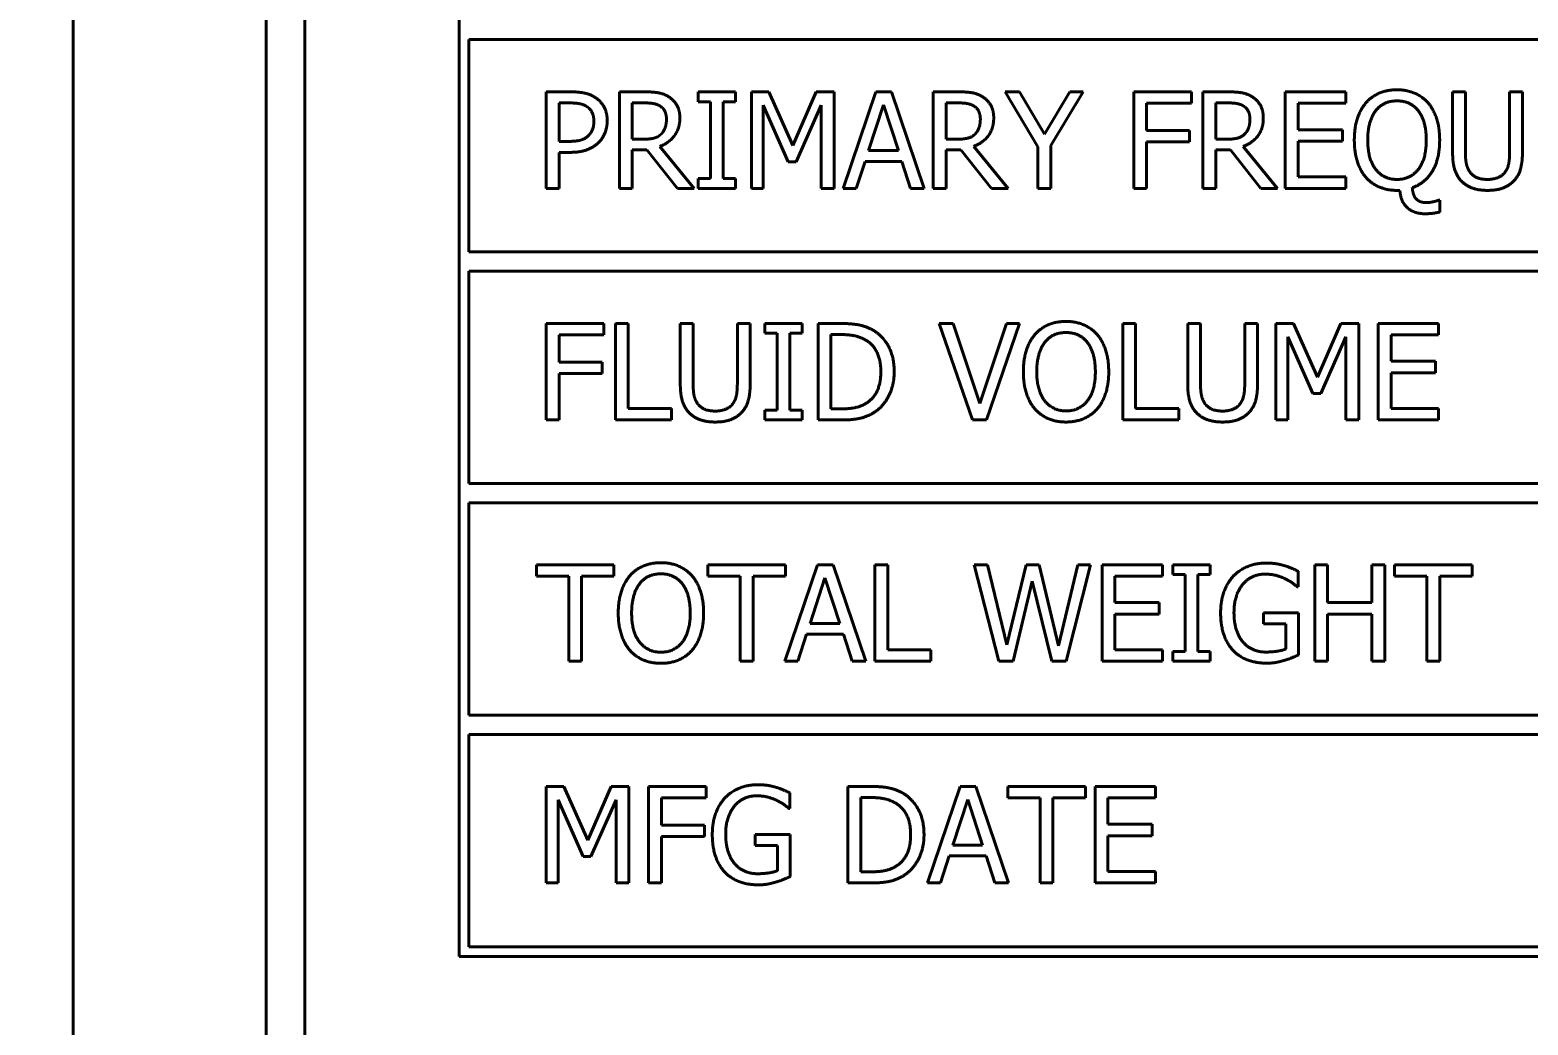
# Model space of a CAD drawing. Header units: millimetres. Extents: x 0 to 4756, y 0 to 3364.
# Drawn here: x 1084.65 to 1123.45, y 869.05 to 894.82 of the extents above; entities that cross this region are included whole.
import ezdxf

# ---------------------------------------------------------------- set-up
doc = ezdxf.new("R2010")
doc.units = ezdxf.units.MM
doc.header["$LTSCALE"] = 4
doc.layers.add('가시적인 것(ISO)', color=3, linetype='Continuous', lineweight=40)
doc.layers.add('치수(ISO)', color=2, linetype='Continuous', lineweight=25)
doc.styles.add('치수 텍스트_PSTEK_POSCO', font='isocp.shx')
doc.dimstyles.new('치수_PSTEK_POSCO', dxfattribs={"dimscale": 4, "dimtxt": 5, "dimasz": 2.5, "dimexe": 2, "dimexo": 2.5, "dimgap": 1, "dimtad": 1, "dimrnd": 1e-08, "dimdsep": 46, "dimtxsty": '치수 텍스트_PSTEK_POSCO', "dimcen": 0.09, "dimdle": 10, "dimclrd": 7, "dimclre": 7, "dimclrt": 2, "dimadec": 1, "dimazin": 2, "dimtfac": 1, "dimtmove": 0, "dimatfit": 3, "dimfxl": 0, "dimtolj": 1, "dimlwd": -1, "dimlwe": -1, "dimarcsym": 0})

# ---------------------------------------------------------------- blocks, each defined once
blk = doc.blocks.new('*D24')
at = {"layer": 'Defpoints', "color": 0}
for p in [(2145.269, 987.571), (768.269, 528.821), (2145.269, 290.288)]:
    blk.add_point(p, dxfattribs=at)
at = {"layer": '치수(ISO)', "color": 7}
for p, q in [((2145.269, 977.571), (2145.269, 282.288)), ((768.269, 518.821), (768.269, 282.288)), ((778.269, 290.288), (2135.269, 290.288))]:
    blk.add_line(p, q, dxfattribs=at)
for points in [[(778.269, 291.954), (778.269, 288.621), (768.269, 290.288)], [(2135.269, 291.954), (2135.269, 288.621), (2145.269, 290.288)]]:
    blk.add_solid(points, dxfattribs=at)
at = {"layer": '치수(ISO)', "color": 2, "insert": (1433.769, 304.288), "char_height": 20, "attachment_point": 4, "style": '치수 텍스트_PSTEK_POSCO'}
blk.add_mtext('\\A1;1377', dxfattribs=at)

msp = doc.modelspace()

# ---------------------------------------------------------------- linework, layer by layer
at = {"layer": '가시적인 것(ISO)'}
for p, q in [((1085.7692, 838.8208), (1085.7692, 958.8208)), ((1090.7692, 948.8208), (1090.7692, 848.8208)), ((1091.7692, 849.7369), (1091.7692, 947.9047)), ((1095.7692, 870.8208), (1095.7692, 918.8208)), ((1096.0192, 889.0708), (1096.0192, 894.5708)), ((1096.0192, 894.5708), (1140.5192, 894.5708)), ((1098.0224, 890.7181), (1098.0224, 893.2181)), ((1098.0224, 893.2181), (1098.6505, 893.2181)), ((1099.9187, 893.2181), (1100.563, 893.2181)), ((1099.9187, 890.7181), (1099.9187, 893.2181)), ((1101.9548, 892.9629), (1101.9548, 893.2181)), ((1101.9548, 893.2181), (1102.9232, 893.2181)), ((1102.9232, 893.2181), (1102.9232, 892.9629)), ((1103.3344, 893.2181), (1103.7882, 893.2181)), ((1103.3344, 890.7181), (1103.3344, 893.2181)), ((1103.7882, 893.2181), (1104.4122, 891.8263)), ((1104.4122, 891.8263), (1105.016, 893.2181)), ((1105.016, 893.2181), (1105.4779, 893.2181)), ((1105.4779, 893.2181), (1105.4779, 890.7181)), ((1105.7149, 890.7181), (1106.5577, 893.2181)), ((1106.5577, 893.2181), (1106.9669, 893.2181)), ((1106.9669, 893.2181), (1107.8097, 890.7181)), ((1108.0467, 893.2181), (1108.691, 893.2181)), ((1108.0467, 890.7181), (1108.0467, 893.2181)), ((1109.9086, 893.2181), (1110.2773, 893.2181)), ((1110.7534, 891.7899), (1109.9086, 893.2181)), ((1110.2773, 893.2181), (1110.9215, 892.1181)), ((1110.9215, 892.1181), (1111.5779, 893.2181)), ((1111.9305, 893.2181), (1111.0856, 891.8243)), ((1111.5779, 893.2181), (1111.9305, 893.2181)), ((1113.2352, 890.7181), (1113.2352, 893.2181)), ((1113.2352, 893.2181), (1114.7303, 893.2181)), ((1114.7303, 893.2181), (1114.7303, 892.9224)), ((1115.0281, 893.2181), (1115.6724, 893.2181)), ((1115.0281, 890.7181), (1115.0281, 893.2181)), ((1117.1614, 890.7181), (1117.1614, 893.2181)), ((1117.1614, 893.2181), (1118.7254, 893.2181)), ((1118.7254, 893.2181), (1118.7254, 892.9224)), ((1121.4929, 891.6582), (1121.4929, 893.2181)), ((1121.4929, 893.2181), (1121.8251, 893.2181)), ((1121.8251, 893.2181), (1121.8251, 891.6582)), ((1122.9698, 891.6501), (1122.9698, 893.2181)), ((1122.9698, 893.2181), (1123.302, 893.2181)), ((1123.302, 893.2181), (1123.302, 891.6582)), ((1098.6302, 892.9305), (1098.3547, 892.9305)), ((1098.3547, 892.9305), (1098.3547, 891.9337)), ((1100.5812, 892.9305), (1100.251, 892.9305)), ((1100.251, 892.9305), (1100.251, 891.9904)), ((1102.2728, 892.9629), (1101.9548, 892.9629)), ((1102.2728, 890.9734), (1102.2728, 892.9629)), ((1102.9232, 892.9629), (1102.6051, 892.9629)), ((1102.6051, 892.9629), (1102.6051, 890.9734)), ((1104.2907, 891.407), (1103.6444, 892.8717)), ((1103.6444, 892.8717), (1103.6444, 890.7181)), ((1105.1456, 892.8717), (1104.4933, 891.407)), ((1105.1456, 890.7181), (1105.1456, 892.8717)), ((1106.7542, 892.8778), (1106.3693, 891.7007)), ((1107.1412, 891.7007), (1106.7542, 892.8778)), ((1108.7092, 892.9305), (1108.379, 892.9305)), ((1108.379, 892.9305), (1108.379, 891.9904)), ((1114.7303, 892.9224), (1113.5674, 892.9224)), ((1113.5674, 892.9224), (1113.5674, 892.2173)), ((1115.6906, 892.9305), (1115.3604, 892.9305)), ((1115.3604, 892.9305), (1115.3604, 891.9904)), ((1118.7254, 892.9224), (1117.4937, 892.9224)), ((1117.4937, 892.9224), (1117.4937, 892.2376)), ((1117.4937, 892.2376), (1118.6424, 892.2376)), ((1118.6424, 892.2376), (1118.6424, 891.9418)), ((1098.3547, 891.9337), (1098.5816, 891.9337)), ((1100.251, 891.9904), (1100.5427, 891.9904)), ((1108.379, 891.9904), (1108.6707, 891.9904)), ((1113.5674, 892.2173), (1114.6817, 892.2173)), ((1114.6817, 891.9215), (1113.5674, 891.9215)), ((1113.5674, 891.9215), (1113.5674, 890.7181)), ((1114.6817, 892.2173), (1114.6817, 891.9215)), ((1115.3604, 891.9904), (1115.6521, 891.9904)), ((1118.6424, 891.9418), (1117.4937, 891.9418)), ((1117.4937, 891.9418), (1117.4937, 891.0139)), ((1098.6363, 891.6501), (1098.3547, 891.6501)), ((1098.3547, 891.6501), (1098.3547, 890.7181)), ((1100.6318, 891.7129), (1100.251, 891.7129)), ((1100.251, 891.7129), (1100.251, 890.7181)), ((1101.422, 890.7181), (1100.6318, 891.7129)), ((1100.9641, 891.8061), (1101.8535, 890.7181)), ((1106.3693, 891.7007), (1107.1412, 891.7007)), ((1108.7599, 891.7129), (1108.379, 891.7129)), ((1108.379, 891.7129), (1108.379, 890.7181)), ((1109.55, 890.7181), (1108.7599, 891.7129)), ((1109.0921, 891.8061), (1109.9815, 890.7181)), ((1110.7534, 890.7181), (1110.7534, 891.7899)), ((1111.0856, 891.8243), (1111.0856, 890.7181)), ((1115.7412, 891.7129), (1115.3604, 891.7129)), ((1115.3604, 891.7129), (1115.3604, 890.7181)), ((1116.5314, 890.7181), (1115.7412, 891.7129)), ((1116.0735, 891.8061), (1116.9629, 890.7181)), ((1104.4933, 891.407), (1104.2907, 891.407)), ((1106.2781, 891.4171), (1106.0512, 890.7181)), ((1107.2323, 891.4171), (1106.2781, 891.4171)), ((1107.4592, 890.7181), (1107.2323, 891.4171)), ((1098.3547, 890.7181), (1098.0224, 890.7181)), ((1100.251, 890.7181), (1099.9187, 890.7181)), ((1101.8535, 890.7181), (1101.422, 890.7181)), ((1101.9548, 890.7181), (1101.9548, 890.9734)), ((1101.9548, 890.9734), (1102.2728, 890.9734)), ((1102.9232, 890.7181), (1101.9548, 890.7181)), ((1102.6051, 890.9734), (1102.9232, 890.9734)), ((1102.9232, 890.9734), (1102.9232, 890.7181)), ((1103.6444, 890.7181), (1103.3344, 890.7181)), ((1105.4779, 890.7181), (1105.1456, 890.7181)), ((1106.0512, 890.7181), (1105.7149, 890.7181)), ((1107.8097, 890.7181), (1107.4592, 890.7181)), ((1108.379, 890.7181), (1108.0467, 890.7181)), ((1109.9815, 890.7181), (1109.55, 890.7181)), ((1111.0856, 890.7181), (1110.7534, 890.7181)), ((1113.5674, 890.7181), (1113.2352, 890.7181)), ((1115.3604, 890.7181), (1115.0281, 890.7181)), ((1116.9629, 890.7181), (1116.5314, 890.7181)), ((1118.7254, 890.7181), (1117.1614, 890.7181)), ((1117.4937, 891.0139), (1118.7254, 891.0139)), ((1118.7254, 891.0139), (1118.7254, 890.7181)), ((1120.1294, 890.6655), (1120.0524, 890.6655)), ((1121.1221, 890.4082), (1121.1667, 890.4082)), ((1121.1667, 890.4082), (1121.1667, 890.1063)), ((1140.5192, 889.0708), (1096.0192, 889.0708)), ((1096.0192, 883.0708), (1096.0192, 888.5708)), ((1096.0192, 888.5708), (1140.5192, 888.5708)), ((1098.0224, 884.7181), (1098.0224, 887.2181)), ((1098.0224, 887.2181), (1099.5176, 887.2181)), ((1099.5176, 887.2181), (1099.5176, 886.9224)), ((1099.8154, 884.7181), (1099.8154, 887.2181)), ((1099.8154, 887.2181), (1100.1476, 887.2181)), ((1100.1476, 887.2181), (1100.1476, 885.0139)), ((1101.4949, 885.6582), (1101.4949, 887.2181)), ((1101.4949, 887.2181), (1101.8271, 887.2181)), ((1101.8271, 887.2181), (1101.8271, 885.6582)), ((1102.9718, 885.6501), (1102.9718, 887.2181)), ((1102.9718, 887.2181), (1103.304, 887.2181)), ((1103.304, 887.2181), (1103.304, 885.6582)), ((1103.6829, 886.9629), (1103.6829, 887.2181)), ((1103.6829, 887.2181), (1104.6513, 887.2181)), ((1104.6513, 887.2181), (1104.6513, 886.9629)), ((1105.0626, 887.2181), (1105.6318, 887.2181)), ((1105.0626, 884.7181), (1105.0626, 887.2181)), ((1109.0617, 884.7181), (1108.2007, 887.2181)), ((1108.2007, 887.2181), (1108.5573, 887.2181)), ((1108.5573, 887.2181), (1109.2502, 885.1416)), ((1109.2502, 885.1416), (1109.943, 887.2181)), ((1110.2814, 887.2181), (1109.4203, 884.7181)), ((1109.943, 887.2181), (1110.2814, 887.2181)), ((1112.9536, 884.7181), (1112.9536, 887.2181)), ((1112.9536, 887.2181), (1113.2858, 887.2181)), ((1113.2858, 887.2181), (1113.2858, 885.0139)), ((1114.6331, 885.6582), (1114.6331, 887.2181)), ((1114.6331, 887.2181), (1114.9653, 887.2181)), ((1114.9653, 887.2181), (1114.9653, 885.6582)), ((1116.11, 885.6501), (1116.11, 887.2181)), ((1116.11, 887.2181), (1116.4422, 887.2181)), ((1116.4422, 887.2181), (1116.4422, 885.6582)), ((1116.9183, 887.2181), (1117.3721, 887.2181)), ((1116.9183, 884.7181), (1116.9183, 887.2181)), ((1117.3721, 887.2181), (1117.9961, 885.8263)), ((1117.9961, 885.8263), (1118.5998, 887.2181)), ((1118.5998, 887.2181), (1119.0617, 887.2181)), ((1119.0617, 887.2181), (1119.0617, 884.7181)), ((1119.5682, 884.7181), (1119.5682, 887.2181)), ((1119.5682, 887.2181), (1121.1322, 887.2181)), ((1121.1322, 887.2181), (1121.1322, 886.9224)), ((1099.5176, 886.9224), (1098.3547, 886.9224)), ((1098.3547, 886.9224), (1098.3547, 886.2173)), ((1104.001, 886.9629), (1103.6829, 886.9629)), ((1104.001, 884.9734), (1104.001, 886.9629)), ((1104.6513, 886.9629), (1104.3332, 886.9629)), ((1104.3332, 886.9629), (1104.3332, 884.9734)), ((1105.648, 886.9305), (1105.3948, 886.9305)), ((1105.3948, 886.9305), (1105.3948, 885.0058)), ((1117.8745, 885.407), (1117.2283, 886.8717)), ((1117.2283, 886.8717), (1117.2283, 884.7181)), ((1118.7295, 886.8717), (1118.0771, 885.407)), ((1118.7295, 884.7181), (1118.7295, 886.8717)), ((1121.1322, 886.9224), (1119.9005, 886.9224)), ((1119.9005, 886.9224), (1119.9005, 886.2376)), ((1098.3547, 886.2173), (1099.469, 886.2173)), ((1099.469, 886.2173), (1099.469, 885.9215)), ((1119.9005, 886.2376), (1121.0492, 886.2376)), ((1121.0492, 886.2376), (1121.0492, 885.9418)), ((1099.469, 885.9215), (1098.3547, 885.9215)), ((1098.3547, 885.9215), (1098.3547, 884.7181)), ((1121.0492, 885.9418), (1119.9005, 885.9418)), ((1119.9005, 885.9418), (1119.9005, 885.0139)), ((1118.0771, 885.407), (1117.8745, 885.407)), ((1100.1476, 885.0139), (1101.2639, 885.0139)), ((1101.2639, 885.0139), (1101.2639, 884.7181)), ((1103.6829, 884.7181), (1103.6829, 884.9734)), ((1103.6829, 884.9734), (1104.001, 884.9734)), ((1104.3332, 884.9734), (1104.6513, 884.9734)), ((1104.6513, 884.9734), (1104.6513, 884.7181)), ((1105.3948, 885.0058), (1105.648, 885.0058)), ((1113.2858, 885.0139), (1114.4021, 885.0139)), ((1114.4021, 885.0139), (1114.4021, 884.7181)), ((1119.9005, 885.0139), (1121.1322, 885.0139)), ((1121.1322, 885.0139), (1121.1322, 884.7181)), ((1098.3547, 884.7181), (1098.0224, 884.7181)), ((1101.2639, 884.7181), (1099.8154, 884.7181)), ((1104.6513, 884.7181), (1103.6829, 884.7181)), ((1105.6379, 884.7181), (1105.0626, 884.7181)), ((1109.4203, 884.7181), (1109.0617, 884.7181)), ((1114.4021, 884.7181), (1112.9536, 884.7181)), ((1117.2283, 884.7181), (1116.9183, 884.7181)), ((1119.0617, 884.7181), (1118.7295, 884.7181)), ((1121.1322, 884.7181), (1119.5682, 884.7181)), ((1140.5192, 883.0708), (1096.0192, 883.0708)), ((1096.0192, 877.0708), (1096.0192, 882.5708)), ((1096.0192, 882.5708), (1140.5192, 882.5708)), ((1097.7672, 880.6724), (1097.7672, 880.9681)), ((1097.7672, 880.9681), (1099.7769, 880.9681)), ((1098.6059, 880.6724), (1097.7672, 880.6724)), ((1098.6059, 878.4681), (1098.6059, 880.6724)), ((1098.9382, 880.6724), (1098.9382, 878.4681)), ((1099.7769, 880.6724), (1098.9382, 880.6724)), ((1099.7769, 880.9681), (1099.7769, 880.6724)), ((1102.208, 880.6724), (1102.208, 880.9681)), ((1102.208, 880.9681), (1104.2177, 880.9681)), ((1103.0467, 880.6724), (1102.208, 880.6724)), ((1103.0467, 878.4681), (1103.0467, 880.6724)), ((1104.2177, 880.6724), (1103.379, 880.6724)), ((1103.379, 880.6724), (1103.379, 878.4681)), ((1104.2015, 878.4681), (1105.0443, 880.9681)), ((1104.2177, 880.9681), (1104.2177, 880.6724)), ((1105.2408, 880.6278), (1104.8559, 879.4507)), ((1105.0443, 880.9681), (1105.4536, 880.9681)), ((1105.6278, 879.4507), (1105.2408, 880.6278)), ((1105.4536, 880.9681), (1106.2963, 878.4681)), ((1106.5334, 878.4681), (1106.5334, 880.9681)), ((1106.5334, 880.9681), (1106.8656, 880.9681)), ((1106.8656, 880.9681), (1106.8656, 878.7639)), ((1109.7465, 878.4681), (1109.1083, 880.9681)), ((1109.1083, 880.9681), (1109.4507, 880.9681)), ((1109.4507, 880.9681), (1109.9532, 878.8956)), ((1109.9532, 878.8956), (1110.4515, 880.9681)), ((1110.4515, 880.9681), (1110.7899, 880.9681)), ((1110.7899, 880.9681), (1111.2923, 878.8713)), ((1111.2923, 878.8713), (1111.7927, 880.9681)), ((1112.1189, 880.9681), (1111.4908, 878.4681)), ((1111.7927, 880.9681), (1112.1189, 880.9681)), ((1112.4167, 878.4681), (1112.4167, 880.9681)), ((1112.4167, 880.9681), (1113.9807, 880.9681)), ((1113.9807, 880.6724), (1112.7489, 880.6724)), ((1112.7489, 880.6724), (1112.7489, 879.9876)), ((1113.9807, 880.9681), (1113.9807, 880.6724)), ((1114.2481, 880.7129), (1114.2481, 880.9681)), ((1114.2481, 880.9681), (1115.2165, 880.9681)), ((1114.5662, 880.7129), (1114.2481, 880.7129)), ((1114.5662, 878.7234), (1114.5662, 880.7129)), ((1115.2165, 880.7129), (1114.8984, 880.7129)), ((1114.8984, 880.7129), (1114.8984, 878.7234)), ((1115.2165, 880.9681), (1115.2165, 880.7129)), ((1117.4957, 880.798), (1117.4957, 880.3968)), ((1117.9232, 878.4681), (1117.9232, 880.9681)), ((1117.9232, 880.9681), (1118.2554, 880.9681)), ((1118.2554, 880.9681), (1118.2554, 879.9876)), ((1119.4061, 879.9876), (1119.4061, 880.9681)), ((1119.4061, 880.9681), (1119.7384, 880.9681)), ((1119.7384, 880.9681), (1119.7384, 878.4681)), ((1119.9896, 880.6724), (1119.9896, 880.9681)), ((1119.9896, 880.9681), (1121.9993, 880.9681)), ((1120.8284, 880.6724), (1119.9896, 880.6724)), ((1120.8284, 878.4681), (1120.8284, 880.6724)), ((1121.1606, 880.6724), (1121.1606, 878.4681)), ((1121.9993, 880.6724), (1121.1606, 880.6724)), ((1121.9993, 880.9681), (1121.9993, 880.6724)), ((1110.6096, 880.5427), (1110.1152, 878.4681)), ((1111.1181, 878.4681), (1110.6096, 880.5427)), ((1117.4957, 880.3968), (1117.4673, 880.3968)), ((1112.7489, 879.9876), (1113.8976, 879.9876)), ((1113.8976, 879.9876), (1113.8976, 879.6918)), ((1118.2554, 879.9876), (1119.4061, 879.9876)), ((1104.8559, 879.4507), (1105.6278, 879.4507)), ((1112.7489, 879.6918), (1112.7489, 878.7639)), ((1113.8976, 879.6918), (1112.7489, 879.6918)), ((1116.5982, 879.4345), (1116.5982, 879.7262)), ((1116.5982, 879.7262), (1117.5058, 879.7262)), ((1117.1776, 879.4345), (1116.5982, 879.4345)), ((1117.1776, 878.7882), (1117.1776, 879.4345)), ((1117.5058, 879.7262), (1117.5058, 878.6343)), ((1119.4061, 879.6918), (1118.2554, 879.6918)), ((1118.2554, 879.6918), (1118.2554, 878.4681)), ((1119.4061, 878.4681), (1119.4061, 879.6918)), ((1104.7647, 879.1671), (1104.5378, 878.4681)), ((1105.719, 879.1671), (1104.7647, 879.1671)), ((1105.9459, 878.4681), (1105.719, 879.1671)), ((1106.8656, 878.7639), (1107.9819, 878.7639)), ((1107.9819, 878.7639), (1107.9819, 878.4681)), ((1112.7489, 878.7639), (1113.9807, 878.7639)), ((1113.9807, 878.7639), (1113.9807, 878.4681)), ((1114.2481, 878.4681), (1114.2481, 878.7234)), ((1114.2481, 878.7234), (1114.5662, 878.7234)), ((1114.8984, 878.7234), (1115.2165, 878.7234)), ((1115.2165, 878.7234), (1115.2165, 878.4681)), ((1098.9382, 878.4681), (1098.6059, 878.4681)), ((1103.379, 878.4681), (1103.0467, 878.4681)), ((1104.5378, 878.4681), (1104.2015, 878.4681)), ((1106.2963, 878.4681), (1105.9459, 878.4681)), ((1107.9819, 878.4681), (1106.5334, 878.4681)), ((1110.1152, 878.4681), (1109.7465, 878.4681)), ((1111.4908, 878.4681), (1111.1181, 878.4681)), ((1113.9807, 878.4681), (1112.4167, 878.4681)), ((1115.2165, 878.4681), (1114.2481, 878.4681)), ((1118.2554, 878.4681), (1117.9232, 878.4681)), ((1119.7384, 878.4681), (1119.4061, 878.4681)), ((1121.1606, 878.4681), (1120.8284, 878.4681)), ((1140.5192, 877.0708), (1096.0192, 877.0708)), ((1096.0192, 871.0708), (1096.0192, 876.5708)), ((1096.0192, 876.5708), (1140.5192, 876.5708)), ((1098.0224, 872.7262), (1098.0224, 875.2262)), ((1098.0224, 875.2262), (1098.4762, 875.2262)), ((1098.4762, 875.2262), (1099.1002, 873.8344)), ((1099.1002, 873.8344), (1099.704, 875.2262)), ((1099.704, 875.2262), (1100.1659, 875.2262)), ((1100.1659, 875.2262), (1100.1659, 872.7262)), ((1100.6724, 872.7262), (1100.6724, 875.2262)), ((1100.6724, 875.2262), (1102.1675, 875.2262)), ((1102.1675, 875.2262), (1102.1675, 874.9305)), ((1105.8344, 872.7262), (1105.8344, 875.2262)), ((1105.8344, 875.2262), (1106.4037, 875.2262)), ((1107.8968, 872.7262), (1108.7396, 875.2262)), ((1108.7396, 875.2262), (1109.1489, 875.2262)), ((1109.1489, 875.2262), (1109.9916, 872.7262)), ((1109.9734, 874.9305), (1109.9734, 875.2262)), ((1109.9734, 875.2262), (1111.9831, 875.2262)), ((1111.9831, 875.2262), (1111.9831, 874.9305)), ((1112.2364, 872.7262), (1112.2364, 875.2262)), ((1112.2364, 875.2262), (1113.8004, 875.2262)), ((1113.8004, 875.2262), (1113.8004, 874.9305)), ((1098.9787, 873.4151), (1098.3324, 874.8798)), ((1098.3324, 874.8798), (1098.3324, 872.7262)), ((1099.8336, 874.8798), (1099.1813, 873.4151)), ((1099.8336, 872.7262), (1099.8336, 874.8798)), ((1102.1675, 874.9305), (1101.0046, 874.9305)), ((1101.0046, 874.9305), (1101.0046, 874.2254)), ((1104.3332, 875.0561), (1104.3332, 874.6549)), ((1106.1667, 874.9386), (1106.1667, 873.0139)), ((1106.4199, 874.9386), (1106.1667, 874.9386)), ((1108.9361, 874.8859), (1108.5512, 873.7088)), ((1109.3231, 873.7088), (1108.9361, 874.8859)), ((1110.8121, 874.9305), (1109.9734, 874.9305)), ((1110.8121, 872.7262), (1110.8121, 874.9305)), ((1111.1444, 874.9305), (1111.1444, 872.7262)), ((1111.9831, 874.9305), (1111.1444, 874.9305)), ((1113.8004, 874.9305), (1112.5686, 874.9305)), ((1112.5686, 874.9305), (1112.5686, 874.2457)), ((1104.3332, 874.6549), (1104.3049, 874.6549)), ((1101.0046, 874.2254), (1102.1189, 874.2254)), ((1102.1189, 874.2254), (1102.1189, 873.9297)), ((1112.5686, 874.2457), (1113.7173, 874.2457)), ((1113.7173, 874.2457), (1113.7173, 873.9499)), ((1102.1189, 873.9297), (1101.0046, 873.9297)), ((1101.0046, 873.9297), (1101.0046, 872.7262)), ((1103.4357, 873.6926), (1103.4357, 873.9844)), ((1103.4357, 873.9844), (1104.3433, 873.9844)), ((1104.0151, 873.6926), (1103.4357, 873.6926)), ((1104.0151, 873.0463), (1104.0151, 873.6926)), ((1104.3433, 873.9844), (1104.3433, 872.8924)), ((1108.5512, 873.7088), (1109.3231, 873.7088)), ((1113.7173, 873.9499), (1112.5686, 873.9499)), ((1112.5686, 873.9499), (1112.5686, 873.022)), ((1099.1813, 873.4151), (1098.9787, 873.4151)), ((1108.46, 873.4252), (1108.2331, 872.7262)), ((1109.4143, 873.4252), (1108.46, 873.4252)), ((1109.6412, 872.7262), (1109.4143, 873.4252)), ((1106.1667, 873.0139), (1106.4199, 873.0139)), ((1112.5686, 873.022), (1113.8004, 873.022)), ((1113.8004, 873.022), (1113.8004, 872.7262)), ((1098.3324, 872.7262), (1098.0224, 872.7262)), ((1100.1659, 872.7262), (1099.8336, 872.7262)), ((1101.0046, 872.7262), (1100.6724, 872.7262)), ((1106.4098, 872.7262), (1105.8344, 872.7262)), ((1108.2331, 872.7262), (1107.8968, 872.7262)), ((1109.9916, 872.7262), (1109.6412, 872.7262)), ((1111.1444, 872.7262), (1110.8121, 872.7262)), ((1113.8004, 872.7262), (1112.2364, 872.7262)), ((1140.5192, 871.0708), (1096.0192, 871.0708)), ((1140.7692, 870.8208), (1095.7692, 870.8208))]:
    msp.add_line(p, q, dxfattribs=at)
for points in [[(1098.6505, 893.2181), (1098.8733, 893.2181), (1099.1853, 893.1452), (1099.3049, 893.0621)], [(1099.3049, 893.0621), (1099.4446, 892.9669), (1099.6027, 892.6732), (1099.6027, 892.4645)], [(1100.563, 893.2181), (1100.7777, 893.2181), (1101.0674, 893.1715), (1101.1991, 893.0865)], [(1101.1991, 893.0865), (1101.3308, 893.0014), (1101.4827, 892.736), (1101.4827, 892.5395)], [(1108.691, 893.2181), (1108.9057, 893.2181), (1109.1955, 893.1715), (1109.3271, 893.0865)], [(1109.3271, 893.0865), (1109.4588, 893.0014), (1109.6108, 892.736), (1109.6108, 892.5395)], [(1115.6724, 893.2181), (1115.8871, 893.2181), (1116.1768, 893.1715), (1116.3085, 893.0865)], [(1116.3085, 893.0865), (1116.4402, 893.0014), (1116.5921, 892.736), (1116.5921, 892.5395)], [(1119.2481, 892.9305), (1119.394, 893.0986), (1119.8012, 893.2708), (1120.0524, 893.2708)], [(1120.0524, 893.2708), (1120.3077, 893.2708), (1120.7169, 893.0925), (1120.8587, 892.9305)], [(1099.0759, 892.8352), (1098.9969, 892.8879), (1098.7862, 892.9305), (1098.6302, 892.9305)], [(1099.2562, 892.4544), (1099.2562, 892.584), (1099.1671, 892.7745), (1099.0759, 892.8352)], [(1100.9783, 892.8454), (1100.9074, 892.892), (1100.719, 892.9305), (1100.5812, 892.9305)], [(1101.1363, 892.5131), (1101.1363, 892.6225), (1101.0593, 892.7907), (1100.9783, 892.8454)], [(1109.1063, 892.8454), (1109.0354, 892.892), (1108.847, 892.9305), (1108.7092, 892.9305)], [(1109.2643, 892.5131), (1109.2643, 892.6225), (1109.1873, 892.7907), (1109.1063, 892.8454)], [(1116.0877, 892.8454), (1116.0168, 892.892), (1115.8284, 892.9305), (1115.6906, 892.9305)], [(1116.2457, 892.5131), (1116.2457, 892.6225), (1116.1687, 892.7907), (1116.0877, 892.8454)], [(1118.9483, 891.9661), (1118.9483, 892.2822), (1119.1043, 892.7603), (1119.2481, 892.9305)], [(1119.4993, 892.7238), (1119.4001, 892.5962), (1119.2947, 892.2092), (1119.2947, 891.9661)], [(1120.0544, 892.9831), (1119.8741, 892.9831), (1119.6027, 892.8575), (1119.4993, 892.7238)], [(1120.6075, 892.7238), (1120.5083, 892.8535), (1120.2287, 892.9831), (1120.0544, 892.9831)], [(1120.8121, 891.9661), (1120.8121, 892.2153), (1120.7048, 892.5982), (1120.6075, 892.7238)], [(1120.8587, 892.9305), (1121.0006, 892.7664), (1121.1586, 892.2781), (1121.1586, 891.9661)], [(1099.1144, 892.0836), (1099.1894, 892.1586), (1099.2562, 892.3348), (1099.2562, 892.4544)], [(1099.6027, 892.4645), (1099.6027, 892.3024), (1099.4872, 892.0107), (1099.3839, 891.9094)], [(1101.4827, 892.5395), (1101.4827, 892.266), (1101.2032, 891.8952), (1100.9641, 891.8061)], [(1100.9945, 892.1201), (1101.0674, 892.189), (1101.1363, 892.3835), (1101.1363, 892.5131)], [(1109.6108, 892.5395), (1109.6108, 892.266), (1109.3312, 891.8952), (1109.0921, 891.8061)], [(1109.1225, 892.1201), (1109.1955, 892.189), (1109.2643, 892.3835), (1109.2643, 892.5131)], [(1116.5921, 892.5395), (1116.5921, 892.266), (1116.3126, 891.8952), (1116.0735, 891.8061)], [(1116.1039, 892.1201), (1116.1768, 892.189), (1116.2457, 892.3835), (1116.2457, 892.5131)], [(1098.5816, 891.9337), (1098.7842, 891.9337), (1099.0334, 891.9985), (1099.1144, 892.0836)], [(1099.3839, 891.9094), (1099.2542, 891.7818), (1098.9037, 891.6501), (1098.6363, 891.6501)], [(1100.5427, 891.9904), (1100.6865, 891.9904), (1100.9155, 892.0411), (1100.9945, 892.1201)], [(1108.6707, 891.9904), (1108.8146, 891.9904), (1109.0435, 892.0411), (1109.1225, 892.1201)], [(1115.6521, 891.9904), (1115.7959, 891.9904), (1116.0249, 892.0411), (1116.1039, 892.1201)], [(1119.2461, 891.0058), (1119.1023, 891.172), (1118.9483, 891.6582), (1118.9483, 891.9661)], [(1119.2947, 891.9661), (1119.2947, 891.4738), (1119.708, 890.9491), (1120.0544, 890.9491)], [(1120.0544, 890.9491), (1120.4009, 890.9491), (1120.8121, 891.4738), (1120.8121, 891.9661)], [(1121.1586, 891.9661), (1121.1586, 891.4799), (1120.7797, 890.8478), (1120.4495, 890.7364)], [(1121.7319, 890.8964), (1121.6002, 891.0261), (1121.4929, 891.3908), (1121.4929, 891.6582)], [(1121.8251, 891.6582), (1121.8251, 891.4839), (1121.8697, 891.2489), (1121.9325, 891.1537)], [(1122.8624, 891.1537), (1122.9252, 891.2489), (1122.9698, 891.4819), (1122.9698, 891.6501)], [(1123.302, 891.6582), (1123.302, 891.3968), (1123.1967, 891.0241), (1123.063, 890.8964)], [(1121.9325, 891.1537), (1121.9993, 891.0524), (1122.2303, 890.9491), (1122.3964, 890.9491)], [(1122.3964, 890.9491), (1122.5524, 890.9491), (1122.7955, 891.0524), (1122.8624, 891.1537)], [(1120.0524, 890.6655), (1119.7992, 890.6655), (1119.392, 890.8377), (1119.2461, 891.0058)], [(1120.4495, 890.7364), (1120.4576, 890.6432), (1120.5062, 890.4933), (1120.5447, 890.4507)], [(1122.3964, 890.6655), (1122.1756, 890.6655), (1121.8474, 890.7809), (1121.7319, 890.8964)], [(1123.063, 890.8964), (1122.9434, 890.7789), (1122.6274, 890.6655), (1122.3964, 890.6655)], [(1120.7777, 890.0597), (1120.4961, 890.0597), (1120.1456, 890.3737), (1120.1294, 890.6655)], [(1120.5447, 890.4507), (1120.5913, 890.398), (1120.719, 890.3494), (1120.8324, 890.3494)], [(1120.8324, 890.3494), (1120.8993, 890.3494), (1121.0816, 890.392), (1121.1221, 890.4082)], [(1121.1667, 890.1063), (1121.0755, 890.084), (1120.877, 890.0597), (1120.7777, 890.0597)], [(1105.6318, 887.2181), (1105.9843, 887.2181), (1106.3855, 887.1128), (1106.5273, 887.0196)], [(1110.6784, 886.9325), (1110.8243, 887.0986), (1111.2315, 887.2708), (1111.4827, 887.2708)], [(1111.4827, 887.2708), (1111.738, 887.2708), (1112.1472, 887.0925), (1112.289, 886.9325)], [(1106.3085, 886.7805), (1106.1748, 886.8596), (1105.8729, 886.9305), (1105.648, 886.9305)], [(1106.5273, 887.0196), (1106.7684, 886.8596), (1107.0338, 886.3308), (1107.0338, 885.9661)], [(1110.3786, 885.9681), (1110.3786, 886.2822), (1110.5346, 886.7603), (1110.6784, 886.9325)], [(1111.4848, 886.9831), (1111.3044, 886.9831), (1111.033, 886.8575), (1110.9296, 886.7238)], [(1112.0378, 886.7238), (1111.9386, 886.8535), (1111.659, 886.9831), (1111.4848, 886.9831)], [(1112.289, 886.9325), (1112.4309, 886.7664), (1112.5889, 886.2801), (1112.5889, 885.9681)], [(1106.6873, 885.9702), (1106.6873, 886.2579), (1106.4969, 886.6651), (1106.3085, 886.7805)], [(1110.9296, 886.7238), (1110.8304, 886.5962), (1110.725, 886.2113), (1110.725, 885.9681)], [(1112.2425, 885.9681), (1112.2425, 886.2153), (1112.1351, 886.5982), (1112.0378, 886.7238)], [(1101.7339, 884.8964), (1101.6023, 885.0261), (1101.4949, 885.3908), (1101.4949, 885.6582)], [(1101.8271, 885.6582), (1101.8271, 885.4839), (1101.8717, 885.2489), (1101.9345, 885.1537)], [(1102.8644, 885.1537), (1102.9272, 885.2489), (1102.9718, 885.4819), (1102.9718, 885.6501)], [(1103.304, 885.6582), (1103.304, 885.3968), (1103.1987, 885.0241), (1103.065, 884.8964)], [(1106.3389, 885.172), (1106.5131, 885.2895), (1106.6873, 885.6784), (1106.6873, 885.9702)], [(1107.0338, 885.9661), (1107.0338, 885.6237), (1106.7562, 885.0727), (1106.5232, 884.9187)], [(1110.6764, 885.0058), (1110.5326, 885.172), (1110.3786, 885.6602), (1110.3786, 885.9681)], [(1110.725, 885.9681), (1110.725, 885.4758), (1111.1383, 884.9532), (1111.4848, 884.9532)], [(1111.4848, 884.9532), (1111.8312, 884.9532), (1112.2425, 885.4758), (1112.2425, 885.9681)], [(1112.5889, 885.9681), (1112.5889, 885.6643), (1112.4349, 885.172), (1112.289, 885.0058)], [(1114.8721, 884.8964), (1114.7404, 885.0261), (1114.6331, 885.3908), (1114.6331, 885.6582)], [(1114.9653, 885.6582), (1114.9653, 885.4839), (1115.0099, 885.2489), (1115.0727, 885.1537)], [(1116.0026, 885.1537), (1116.0654, 885.2489), (1116.11, 885.4819), (1116.11, 885.6501)], [(1116.4422, 885.6582), (1116.4422, 885.3968), (1116.3369, 885.0241), (1116.2032, 884.8964)], [(1102.3984, 884.6655), (1102.1776, 884.6655), (1101.8494, 884.7809), (1101.7339, 884.8964)], [(1101.9345, 885.1537), (1102.0014, 885.0524), (1102.2323, 884.9491), (1102.3984, 884.9491)], [(1102.3984, 884.9491), (1102.5544, 884.9491), (1102.7976, 885.0524), (1102.8644, 885.1537)], [(1103.065, 884.8964), (1102.9455, 884.7789), (1102.6294, 884.6655), (1102.3984, 884.6655)], [(1106.5232, 884.9187), (1106.3328, 884.7992), (1105.9418, 884.7181), (1105.6379, 884.7181)], [(1105.648, 885.0058), (1105.8689, 885.0058), (1106.2032, 885.0767), (1106.3389, 885.172)], [(1111.4827, 884.6655), (1111.2295, 884.6655), (1110.8243, 884.8377), (1110.6764, 885.0058)], [(1112.289, 885.0058), (1112.1351, 884.8316), (1111.7279, 884.6655), (1111.4827, 884.6655)], [(1115.5366, 884.6655), (1115.3158, 884.6655), (1114.9876, 884.7809), (1114.8721, 884.8964)], [(1115.0727, 885.1537), (1115.1395, 885.0524), (1115.3705, 884.9491), (1115.5366, 884.9491)], [(1115.5366, 884.9491), (1115.6926, 884.9491), (1115.9357, 885.0524), (1116.0026, 885.1537)], [(1116.2032, 884.8964), (1116.0836, 884.7789), (1115.7676, 884.6655), (1115.5366, 884.6655)], [(1100.1882, 880.6825), (1100.334, 880.8486), (1100.7412, 881.0208), (1100.9925, 881.0208)], [(1100.9925, 881.0208), (1101.2477, 881.0208), (1101.657, 880.8425), (1101.7988, 880.6825)], [(1115.8142, 880.6703), (1115.9661, 880.8344), (1116.4118, 881.0127), (1116.6772, 881.0127)], [(1116.6772, 881.0127), (1116.8049, 881.0127), (1117.0358, 880.9762), (1117.1412, 880.9438)], [(1099.8883, 879.7181), (1099.8883, 880.0322), (1100.0443, 880.5103), (1100.1882, 880.6825)], [(1100.9945, 880.7331), (1100.8142, 880.7331), (1100.5427, 880.6075), (1100.4394, 880.4738)], [(1101.5476, 880.4738), (1101.4483, 880.6035), (1101.1687, 880.7331), (1100.9945, 880.7331)], [(1101.7988, 880.6825), (1101.9406, 880.5164), (1102.0986, 880.0301), (1102.0986, 879.7181)], [(1115.486, 879.7202), (1115.486, 880.022), (1115.6561, 880.5002), (1115.8142, 880.6703)], [(1116.6387, 880.725), (1116.2781, 880.725), (1115.8324, 880.1821), (1115.8324, 879.7303)], [(1117.1513, 880.6075), (1117.05, 880.6582), (1116.7886, 880.725), (1116.6387, 880.725)], [(1117.1412, 880.9438), (1117.2262, 880.9195), (1117.4329, 880.8304), (1117.4957, 880.798)], [(1117.4673, 880.3968), (1117.4045, 880.4515), (1117.2728, 880.5508), (1117.1513, 880.6075)], [(1100.4394, 880.4738), (1100.3401, 880.3462), (1100.2348, 879.9613), (1100.2348, 879.7181)], [(1101.7522, 879.7181), (1101.7522, 879.9653), (1101.6448, 880.3482), (1101.5476, 880.4738)], [(1100.1861, 878.7558), (1100.0423, 878.922), (1099.8883, 879.4102), (1099.8883, 879.7181)], [(1100.2348, 879.7181), (1100.2348, 879.2258), (1100.648, 878.7032), (1100.9945, 878.7032)], [(1100.9945, 878.7032), (1101.3409, 878.7032), (1101.7522, 879.2258), (1101.7522, 879.7181)], [(1102.0986, 879.7181), (1102.0986, 879.4143), (1101.9446, 878.922), (1101.7988, 878.7558)], [(1115.8121, 878.7457), (1115.6541, 878.9118), (1115.486, 879.4021), (1115.486, 879.7202)], [(1115.8324, 879.7303), (1115.8324, 879.4791), (1115.9499, 879.1023), (1116.0613, 878.9726)], [(1100.9925, 878.4155), (1100.7392, 878.4155), (1100.334, 878.5877), (1100.1861, 878.7558)], [(1101.7988, 878.7558), (1101.6448, 878.5816), (1101.2376, 878.4155), (1100.9925, 878.4155)], [(1116.6752, 878.4195), (1116.4098, 878.4195), (1115.9702, 878.5816), (1115.8121, 878.7457)], [(1116.0613, 878.9726), (1116.1687, 878.8429), (1116.4726, 878.7072), (1116.663, 878.7072)], [(1116.663, 878.7072), (1116.8028, 878.7072), (1117.0824, 878.7477), (1117.1776, 878.7882)], [(1117.1371, 878.4925), (1117.0135, 878.456), (1116.815, 878.4195), (1116.6752, 878.4195)], [(1117.5058, 878.6343), (1117.443, 878.6059), (1117.2283, 878.5188), (1117.1371, 878.4925)], [(1102.6517, 874.9284), (1102.8036, 875.0925), (1103.2493, 875.2708), (1103.5147, 875.2708)], [(1103.5147, 875.2708), (1103.6424, 875.2708), (1103.8733, 875.2344), (1103.9787, 875.2019)], [(1103.9787, 875.2019), (1104.0638, 875.1776), (1104.2704, 875.0885), (1104.3332, 875.0561)], [(1106.4037, 875.2262), (1106.7562, 875.2262), (1107.1574, 875.1209), (1107.2992, 875.0277)], [(1102.3235, 873.9783), (1102.3235, 874.2801), (1102.4937, 874.7583), (1102.6517, 874.9284)], [(1103.4762, 874.9831), (1103.1156, 874.9831), (1102.6699, 874.4402), (1102.6699, 873.9884)], [(1103.9888, 874.8656), (1103.8875, 874.9163), (1103.6262, 874.9831), (1103.4762, 874.9831)], [(1104.3049, 874.6549), (1104.242, 874.7096), (1104.1104, 874.8089), (1103.9888, 874.8656)], [(1107.0804, 874.7886), (1106.9467, 874.8677), (1106.6448, 874.9386), (1106.4199, 874.9386)], [(1107.4592, 873.9783), (1107.4592, 874.266), (1107.2688, 874.6732), (1107.0804, 874.7886)], [(1107.2992, 875.0277), (1107.5403, 874.8677), (1107.8057, 874.3389), (1107.8057, 873.9742)], [(1102.6699, 873.9884), (1102.6699, 873.7372), (1102.7874, 873.3604), (1102.8989, 873.2307)], [(1102.6497, 873.0038), (1102.4916, 873.1699), (1102.3235, 873.6602), (1102.3235, 873.9783)], [(1107.1108, 873.1801), (1107.285, 873.2976), (1107.4592, 873.6865), (1107.4592, 873.9783)], [(1107.8057, 873.9742), (1107.8057, 873.6318), (1107.5281, 873.0808), (1107.2951, 872.9268)], [(1102.8989, 873.2307), (1103.0062, 873.101), (1103.3101, 872.9653), (1103.5006, 872.9653)], [(1103.5127, 872.6776), (1103.2473, 872.6776), (1102.8077, 872.8397), (1102.6497, 873.0038)], [(1103.5006, 872.9653), (1103.6403, 872.9653), (1103.9199, 873.0058), (1104.0151, 873.0463)], [(1104.3433, 872.8924), (1104.2805, 872.864), (1104.0658, 872.7769), (1103.9746, 872.7506)], [(1107.2951, 872.9268), (1107.1047, 872.8073), (1106.7137, 872.7262), (1106.4098, 872.7262)], [(1106.4199, 873.0139), (1106.6408, 873.0139), (1106.975, 873.0848), (1107.1108, 873.1801)], [(1103.9746, 872.7506), (1103.851, 872.7141), (1103.6525, 872.6776), (1103.5127, 872.6776)]]:
    msp.add_open_spline(points, degree=2, dxfattribs=at)

# ---------------------------------------------------------------- dimensions: what is measured, and where the dimension line sits
at = {"layer": '치수(ISO)', "color": 7}
dim = msp.add_linear_dim(base=(2145.2692, 290.2878), p1=(768.2692, 528.8208), p2=(2145.2692, 987.5708), angle=180, dimstyle='치수_PSTEK_POSCO', override={"dimdec": 2, "dimtp": 0, "dimtm": 0, "dimtdec": 2, "dimtofl": 0, "dimatfit": 1}, dxfattribs=at)
dim.commit()
dim.dimension.update_dxf_attribs({"geometry": '*D24', "text_midpoint": (1456.7692, 290.2878), "dimtype": 160})

doc.saveas('drawing.dxf')
